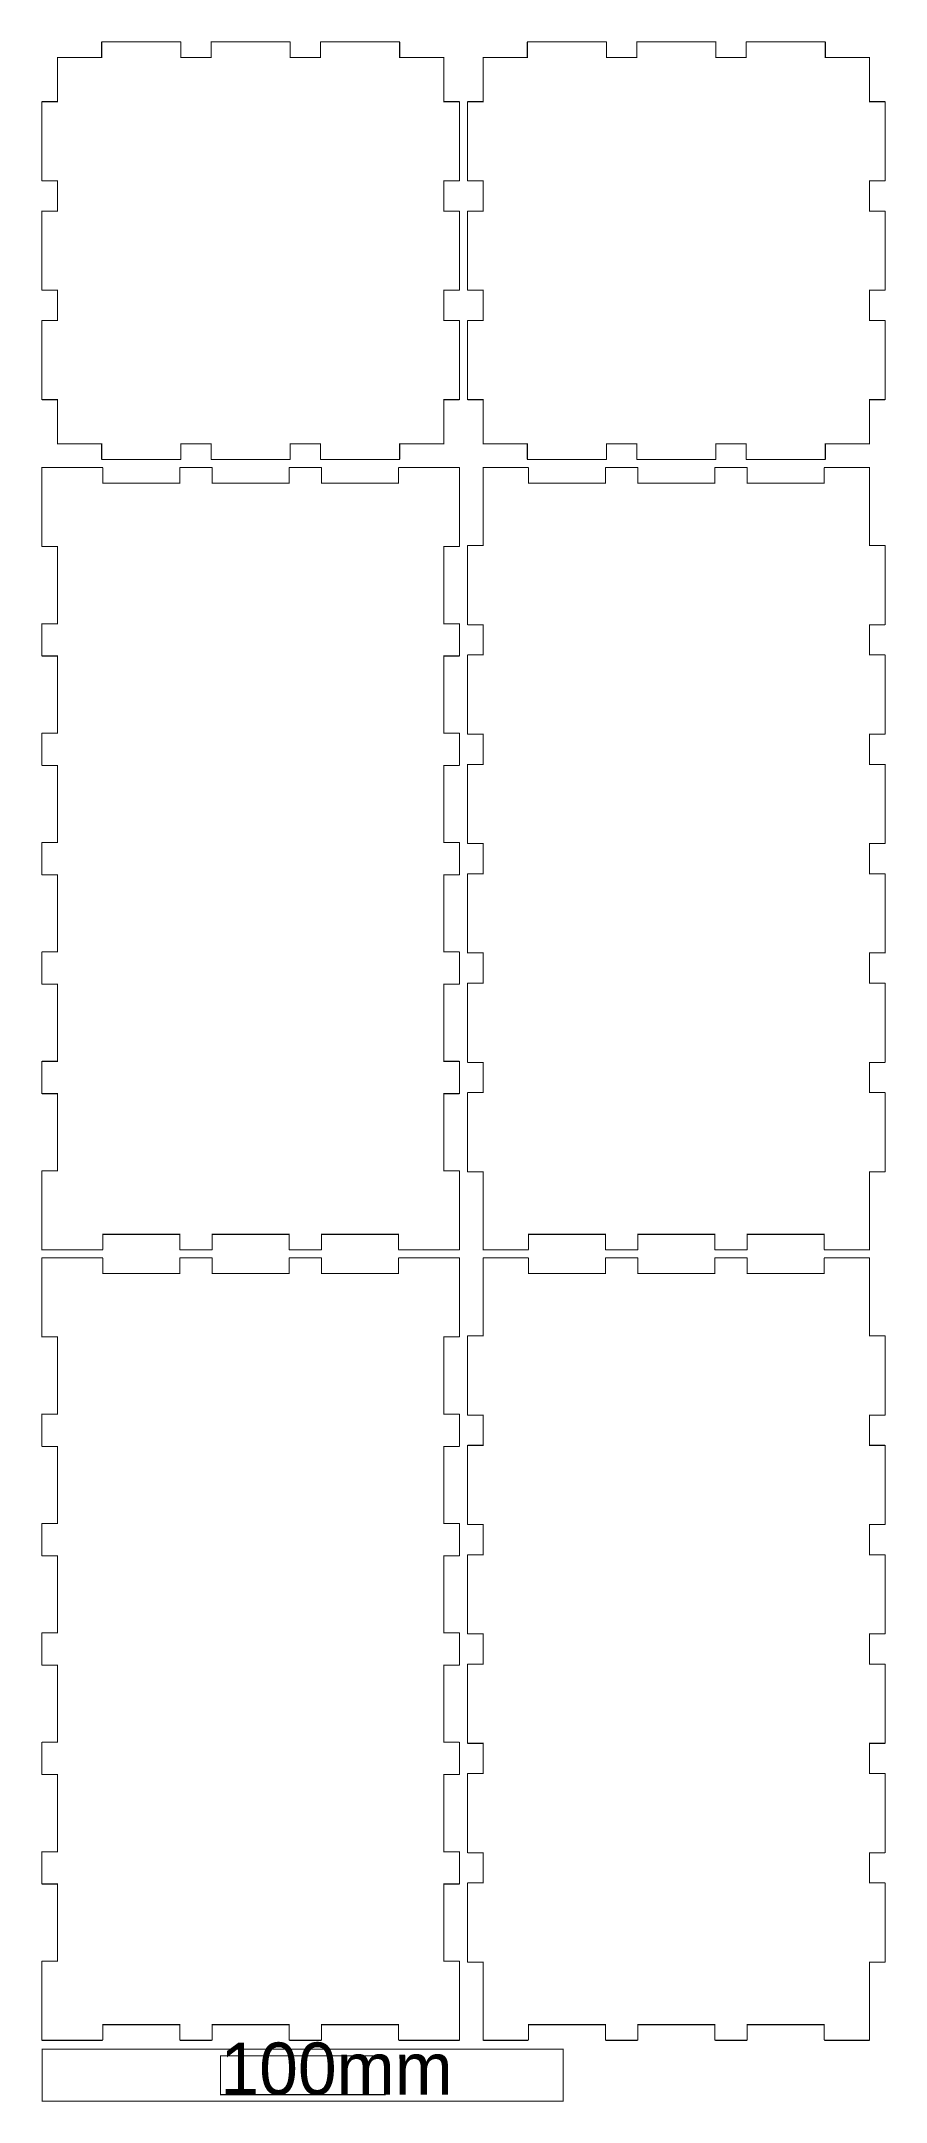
# Model space of a CAD drawing. Extents: x 1 to 163, y 1 to 396.
import ezdxf

# ---------------------------------------------------------------- set-up
doc = ezdxf.new("R2010")
doc.units = 0
doc.layers.get('0').update_dxf_attribs({"linetype": 'CONTINUOUS'})

msp = doc.modelspace()

# ---------------------------------------------------------------- linework, layer by layer
at = {"color": 0, "const_width": 0.2}
for points in [[(27.3499, 396.342), (12.35, 396.342), (12.3321, 396.342), (12.2783, 396.314), (12.2494, 396.258), (12.2494, 396.24)], [(12.2494, 396.24), (12.2494, 393.241), (12.2494, 393.259), (12.2783, 393.312), (12.3321, 393.34), (12.35, 393.34)], [(27.4505, 393.241), (27.4505, 396.24), (27.4505, 396.258), (27.4202, 396.314), (27.3665, 396.342), (27.3499, 396.342)], [(48.35, 396.342), (33.3499, 396.342), (33.332, 396.342), (33.2782, 396.314), (33.2493, 396.258), (33.2493, 396.24)], [(33.2493, 396.24), (33.2493, 393.241), (33.2493, 393.259), (33.2782, 393.312), (33.332, 393.34), (33.3499, 393.34)], [(48.4505, 393.241), (48.4505, 396.24), (48.4505, 396.258), (48.4202, 396.314), (48.3665, 396.342), (48.35, 396.342)], [(69.3498, 396.342), (54.35, 396.342), (54.332, 396.342), (54.278, 396.314), (54.2491, 396.258), (54.2491, 396.24)], [(54.2491, 396.24), (54.2491, 393.241), (54.2491, 393.259), (54.278, 393.312), (54.332, 393.34), (54.35, 393.34)], [(69.4503, 393.241), (69.4503, 396.24), (69.4503, 396.258), (69.42, 396.314), (69.3663, 396.342), (69.3498, 396.342)], [(109.05, 396.342), (94.0498, 396.342), (94.0319, 396.342), (93.9782, 396.314), (93.9493, 396.258), (93.9493, 396.24)], [(93.9493, 396.24), (93.9493, 393.241), (93.9493, 393.259), (93.9782, 393.312), (94.0319, 393.34), (94.0498, 393.34)], [(109.15, 393.241), (109.15, 396.24), (109.15, 396.258), (109.12, 396.314), (109.066, 396.342), (109.05, 396.342)], [(130.05, 396.342), (115.05, 396.342), (115.032, 396.342), (114.978, 396.314), (114.949, 396.258), (114.949, 396.24)], [(114.949, 396.24), (114.949, 393.241), (114.949, 393.259), (114.978, 393.312), (115.032, 393.34), (115.05, 393.34)], [(130.15, 393.241), (130.15, 396.24), (130.15, 396.258), (130.12, 396.314), (130.066, 396.342), (130.05, 396.342)], [(151.05, 396.342), (136.049, 396.342), (136.032, 396.342), (135.978, 396.314), (135.949, 396.258), (135.949, 396.24)], [(135.949, 396.24), (135.949, 393.241), (135.949, 393.259), (135.978, 393.312), (136.032, 393.34), (136.049, 393.34)], [(151.15, 393.241), (151.15, 396.24), (151.15, 396.258), (151.12, 396.314), (151.066, 396.342), (151.05, 396.342)], [(3.85025, 393.34), (3.83233, 393.34), (3.77857, 393.312), (3.74964, 393.259), (3.74964, 393.241)], [(3.74964, 393.241), (3.74964, 384.743)], [(12.35, 393.34), (3.85025, 393.34)], [(33.3499, 393.34), (27.3499, 393.34)], [(27.3499, 393.34), (27.3665, 393.34), (27.4202, 393.312), (27.4505, 393.259), (27.4505, 393.241)], [(54.35, 393.34), (48.35, 393.34)], [(48.35, 393.34), (48.3665, 393.34), (48.4202, 393.312), (48.4505, 393.259), (48.4505, 393.241)], [(77.8496, 393.34), (69.3498, 393.34)], [(69.3498, 393.34), (69.3663, 393.34), (69.42, 393.312), (69.4503, 393.259), (69.4503, 393.241)], [(77.9501, 393.241), (77.9501, 393.259), (77.9198, 393.312), (77.8662, 393.34), (77.8496, 393.34)], [(77.9501, 384.743), (77.9501, 393.241)], [(85.55, 393.34), (85.532, 393.34), (85.4784, 393.312), (85.4495, 393.259), (85.4495, 393.241)], [(85.4495, 393.241), (85.4495, 384.743)], [(94.0498, 393.34), (85.55, 393.34)], [(115.05, 393.34), (109.05, 393.34)], [(109.05, 393.34), (109.066, 393.34), (109.12, 393.312), (109.15, 393.259), (109.15, 393.241)], [(136.049, 393.34), (130.05, 393.34)], [(130.05, 393.34), (130.066, 393.34), (130.12, 393.312), (130.15, 393.259), (130.15, 393.241)], [(159.549, 393.34), (151.05, 393.34)], [(151.05, 393.34), (151.066, 393.34), (151.12, 393.312), (151.15, 393.259), (151.15, 393.241)], [(159.65, 393.241), (159.65, 393.259), (159.62, 393.312), (159.566, 393.34), (159.549, 393.34)], [(159.65, 384.743), (159.65, 393.241)], [(3.85025, 384.842), (0.850251, 384.842), (0.832337, 384.842), (0.778591, 384.814), (0.749653, 384.761), (0.749653, 384.743)], [(0.749653, 384.743), (0.749653, 369.743), (0.749653, 369.725), (0.778591, 369.672), (0.832337, 369.641), (0.850251, 369.641)], [(3.74964, 384.743), (3.74964, 384.761), (3.77857, 384.814), (3.83233, 384.842), (3.85025, 384.842)], [(80.8496, 384.842), (77.8496, 384.842), (77.8662, 384.842), (77.9198, 384.814), (77.9501, 384.761), (77.9501, 384.743)], [(80.9502, 369.743), (80.9502, 384.743), (80.9502, 384.761), (80.9198, 384.814), (80.8662, 384.842), (80.8496, 384.842)], [(85.55, 384.842), (82.55, 384.842), (82.532, 384.842), (82.4784, 384.814), (82.4495, 384.761), (82.4495, 384.743)], [(82.4495, 384.743), (82.4495, 369.743), (82.4495, 369.725), (82.4784, 369.672), (82.532, 369.641), (82.55, 369.641)], [(85.4495, 384.743), (85.4495, 384.761), (85.4784, 384.814), (85.532, 384.842), (85.55, 384.842)], [(162.549, 384.842), (159.549, 384.842), (159.566, 384.842), (159.62, 384.814), (159.65, 384.761), (159.65, 384.743)], [(162.65, 369.743), (162.65, 384.743), (162.65, 384.761), (162.62, 384.814), (162.566, 384.842), (162.549, 384.842)], [(0.850251, 369.641), (3.85025, 369.641), (3.83233, 369.641), (3.77857, 369.672), (3.74964, 369.725), (3.74964, 369.743)], [(3.74964, 369.743), (3.74964, 363.742)], [(77.9501, 369.743), (77.9501, 369.725), (77.9198, 369.672), (77.8662, 369.641), (77.8496, 369.641)], [(77.8496, 369.641), (80.8496, 369.641), (80.8662, 369.641), (80.9198, 369.672), (80.9502, 369.725), (80.9502, 369.743)], [(77.9501, 363.742), (77.9501, 369.743)], [(82.55, 369.641), (85.55, 369.641), (85.532, 369.641), (85.4784, 369.672), (85.4495, 369.725), (85.4495, 369.743)], [(85.4495, 369.743), (85.4495, 363.742)], [(159.65, 369.743), (159.65, 369.725), (159.62, 369.672), (159.566, 369.641), (159.549, 369.641)], [(159.549, 369.641), (162.549, 369.641), (162.566, 369.641), (162.62, 369.672), (162.65, 369.725), (162.65, 369.743)], [(159.65, 363.742), (159.65, 369.743)], [(3.85025, 363.841), (0.850251, 363.841), (0.832337, 363.841), (0.778591, 363.813), (0.749653, 363.76), (0.749653, 363.742)], [(3.74964, 363.742), (3.74964, 363.76), (3.77857, 363.813), (3.83233, 363.841), (3.85025, 363.841)], [(80.8496, 363.841), (77.8496, 363.841), (77.8662, 363.841), (77.9198, 363.813), (77.9501, 363.76), (77.9501, 363.742)], [(80.9502, 348.742), (80.9502, 363.742), (80.9502, 363.76), (80.9198, 363.813), (80.8662, 363.841), (80.8496, 363.841)], [(85.55, 363.841), (82.55, 363.841), (82.532, 363.841), (82.4784, 363.813), (82.4495, 363.76), (82.4495, 363.742)], [(85.4495, 363.742), (85.4495, 363.76), (85.4784, 363.813), (85.532, 363.841), (85.55, 363.841)], [(162.549, 363.841), (159.549, 363.841), (159.566, 363.841), (159.62, 363.813), (159.65, 363.76), (159.65, 363.742)], [(162.65, 348.742), (162.65, 363.742), (162.65, 363.76), (162.62, 363.813), (162.566, 363.841), (162.549, 363.841)], [(0.749653, 363.742), (0.749653, 348.742), (0.749653, 348.725), (0.778591, 348.671), (0.832337, 348.641), (0.850251, 348.641)], [(82.4495, 363.742), (82.4495, 348.742), (82.4495, 348.725), (82.4784, 348.671), (82.532, 348.641), (82.55, 348.641)], [(0.850251, 348.641), (3.85025, 348.641), (3.83233, 348.641), (3.77857, 348.671), (3.74964, 348.725), (3.74964, 348.742)], [(3.74964, 348.742), (3.74964, 342.742)], [(77.9501, 348.742), (77.9501, 348.725), (77.9198, 348.671), (77.8662, 348.641), (77.8496, 348.641)], [(77.8496, 348.641), (80.8496, 348.641), (80.8662, 348.641), (80.9198, 348.671), (80.9502, 348.725), (80.9502, 348.742)], [(77.9501, 342.742), (77.9501, 348.742)], [(82.55, 348.641), (85.55, 348.641), (85.532, 348.641), (85.4784, 348.671), (85.4495, 348.725), (85.4495, 348.742)], [(85.4495, 348.742), (85.4495, 342.742)], [(159.65, 348.742), (159.65, 348.725), (159.62, 348.671), (159.566, 348.641), (159.549, 348.641)], [(159.549, 348.641), (162.549, 348.641), (162.566, 348.641), (162.62, 348.671), (162.65, 348.725), (162.65, 348.742)], [(159.65, 342.742), (159.65, 348.742)], [(3.85025, 342.842), (0.850251, 342.842), (0.832337, 342.842), (0.778591, 342.813), (0.749653, 342.76), (0.749653, 342.742)], [(0.749653, 342.742), (0.749653, 327.741), (0.749653, 327.725), (0.778591, 327.671), (0.832337, 327.641), (0.850251, 327.641)], [(3.74964, 342.742), (3.74964, 342.76), (3.77857, 342.813), (3.83233, 342.842), (3.85025, 342.842)], [(80.8496, 342.842), (77.8496, 342.842), (77.8662, 342.842), (77.9198, 342.813), (77.9501, 342.76), (77.9501, 342.742)], [(80.9502, 327.741), (80.9502, 342.742), (80.9502, 342.76), (80.9198, 342.813), (80.8662, 342.842), (80.8496, 342.842)], [(85.55, 342.842), (82.55, 342.842), (82.532, 342.842), (82.4784, 342.813), (82.4495, 342.76), (82.4495, 342.742)], [(82.4495, 342.742), (82.4495, 327.741), (82.4495, 327.725), (82.4784, 327.671), (82.532, 327.641), (82.55, 327.641)], [(85.4495, 342.742), (85.4495, 342.76), (85.4784, 342.813), (85.532, 342.842), (85.55, 342.842)], [(162.549, 342.842), (159.549, 342.842), (159.566, 342.842), (159.62, 342.813), (159.65, 342.76), (159.65, 342.742)], [(162.65, 327.741), (162.65, 342.742), (162.65, 342.76), (162.62, 342.813), (162.566, 342.842), (162.549, 342.842)], [(0.850251, 327.641), (3.85025, 327.641), (3.83233, 327.641), (3.77857, 327.671), (3.74964, 327.725), (3.74964, 327.741)], [(3.74964, 327.741), (3.74964, 319.242)], [(77.9501, 327.741), (77.9501, 327.725), (77.9198, 327.671), (77.8662, 327.641), (77.8496, 327.641)], [(77.8496, 327.641), (80.8496, 327.641), (80.8662, 327.641), (80.9198, 327.671), (80.9502, 327.725), (80.9502, 327.741)], [(77.9501, 319.242), (77.9501, 327.741)], [(82.55, 327.641), (85.55, 327.641), (85.532, 327.641), (85.4784, 327.671), (85.4495, 327.725), (85.4495, 327.741)], [(85.4495, 327.741), (85.4495, 319.242)], [(159.65, 327.741), (159.65, 327.725), (159.62, 327.671), (159.566, 327.641), (159.549, 327.641)], [(159.549, 327.641), (162.549, 327.641), (162.566, 327.641), (162.62, 327.671), (162.65, 327.725), (162.65, 327.741)], [(159.65, 319.242), (159.65, 327.741)], [(3.74964, 319.242), (3.74964, 319.225), (3.77857, 319.171), (3.83233, 319.141), (3.85025, 319.141)], [(3.85025, 319.141), (12.35, 319.141)], [(12.35, 319.141), (12.3321, 319.141), (12.2783, 319.171), (12.2494, 319.225), (12.2494, 319.242)], [(12.2494, 319.242), (12.2494, 316.242), (12.2494, 316.225), (12.2783, 316.171), (12.3321, 316.141), (12.35, 316.141)], [(27.4505, 316.242), (27.4505, 319.242), (27.4505, 319.225), (27.4202, 319.171), (27.3665, 319.141), (27.3499, 319.141)], [(27.3499, 319.141), (33.3499, 319.141)], [(33.3499, 319.141), (33.332, 319.141), (33.2782, 319.171), (33.2493, 319.225), (33.2493, 319.242)], [(33.2493, 319.242), (33.2493, 316.242), (33.2493, 316.225), (33.2782, 316.171), (33.332, 316.141), (33.3499, 316.141)], [(48.4505, 316.242), (48.4505, 319.242), (48.4505, 319.225), (48.4202, 319.171), (48.3665, 319.141), (48.35, 319.141)], [(48.35, 319.141), (54.35, 319.141)], [(54.35, 319.141), (54.332, 319.141), (54.278, 319.171), (54.2491, 319.225), (54.2491, 319.242)], [(54.2491, 319.242), (54.2491, 316.242), (54.2491, 316.225), (54.278, 316.171), (54.332, 316.141), (54.35, 316.141)], [(69.4503, 316.242), (69.4503, 319.242), (69.4503, 319.225), (69.42, 319.171), (69.3663, 319.141), (69.3498, 319.141)], [(69.3498, 319.141), (77.8496, 319.141)], [(77.8496, 319.141), (77.8662, 319.141), (77.9198, 319.171), (77.9501, 319.225), (77.9501, 319.242)], [(85.4495, 319.242), (85.4495, 319.225), (85.4784, 319.171), (85.532, 319.141), (85.55, 319.141)], [(85.55, 319.141), (94.0498, 319.141)], [(94.0498, 319.141), (94.0319, 319.141), (93.9782, 319.171), (93.9493, 319.225), (93.9493, 319.242)], [(93.9493, 319.242), (93.9493, 316.242), (93.9493, 316.225), (93.9782, 316.171), (94.0319, 316.141), (94.0498, 316.141)], [(109.15, 316.242), (109.15, 319.242), (109.15, 319.225), (109.12, 319.171), (109.066, 319.141), (109.05, 319.141)], [(109.05, 319.141), (115.05, 319.141)], [(115.05, 319.141), (115.032, 319.141), (114.978, 319.171), (114.949, 319.225), (114.949, 319.242)], [(114.949, 319.242), (114.949, 316.242), (114.949, 316.225), (114.978, 316.171), (115.032, 316.141), (115.05, 316.141)], [(130.15, 316.242), (130.15, 319.242), (130.15, 319.225), (130.12, 319.171), (130.066, 319.141), (130.05, 319.141)], [(130.05, 319.141), (136.049, 319.141)], [(136.049, 319.141), (136.032, 319.141), (135.978, 319.171), (135.949, 319.225), (135.949, 319.242)], [(135.949, 319.242), (135.949, 316.242), (135.949, 316.225), (135.978, 316.171), (136.032, 316.141), (136.049, 316.141)], [(151.15, 316.242), (151.15, 319.242), (151.15, 319.225), (151.12, 319.171), (151.066, 319.141), (151.05, 319.141)], [(151.05, 319.141), (159.549, 319.141)], [(159.549, 319.141), (159.566, 319.141), (159.62, 319.171), (159.65, 319.225), (159.65, 319.242)], [(3.85025, 314.642), (0.850251, 314.642), (0.832337, 314.642), (0.778591, 314.613), (0.749653, 314.559), (0.749653, 314.541)], [(0.749653, 314.541), (0.749653, 311.541)], [(12.35, 314.642), (3.85025, 314.642)], [(12.35, 316.141), (27.3499, 316.141), (27.3665, 316.141), (27.4202, 316.171), (27.4505, 316.225), (27.4505, 316.242)], [(12.4506, 311.541), (12.4506, 314.541), (12.4506, 314.559), (12.4202, 314.613), (12.3665, 314.642), (12.35, 314.642)], [(27.3499, 314.642), (27.332, 314.642), (27.2783, 314.613), (27.2493, 314.559), (27.2493, 314.541)], [(27.2493, 314.541), (27.2493, 311.541), (27.2493, 311.559), (27.2783, 311.613), (27.332, 311.642), (27.3499, 311.642)], [(33.3499, 314.642), (27.3499, 314.642)], [(33.3499, 316.141), (48.35, 316.141), (48.3665, 316.141), (48.4202, 316.171), (48.4505, 316.225), (48.4505, 316.242)], [(33.4505, 311.541), (33.4505, 314.541), (33.4505, 314.559), (33.4202, 314.613), (33.3664, 314.642), (33.3499, 314.642)], [(48.35, 314.642), (48.332, 314.642), (48.2783, 314.613), (48.2494, 314.559), (48.2494, 314.541)], [(48.2494, 314.541), (48.2494, 311.541), (48.2494, 311.559), (48.2783, 311.613), (48.332, 311.642), (48.35, 311.642)], [(54.35, 314.642), (48.35, 314.642)], [(54.35, 316.141), (69.3498, 316.141), (69.3663, 316.141), (69.42, 316.171), (69.4503, 316.225), (69.4503, 316.242)], [(54.4505, 311.541), (54.4505, 314.541), (54.4505, 314.559), (54.4202, 314.613), (54.3662, 314.642), (54.35, 314.642)], [(69.3498, 314.642), (69.3318, 314.642), (69.2781, 314.613), (69.2492, 314.559), (69.2492, 314.541)], [(69.2492, 314.541), (69.2492, 311.541), (69.2492, 311.559), (69.2781, 311.613), (69.3318, 311.642), (69.3498, 311.642)], [(77.8496, 314.642), (69.3498, 314.642)], [(80.8496, 314.642), (77.8496, 314.642)], [(80.9502, 311.541), (80.9502, 314.541), (80.9502, 314.559), (80.9198, 314.613), (80.8662, 314.642), (80.8496, 314.642)], [(85.55, 314.642), (85.532, 314.642), (85.4784, 314.613), (85.4495, 314.559), (85.4495, 314.541)], [(85.4495, 314.541), (85.4495, 311.541)], [(94.0498, 314.642), (85.55, 314.642)], [(94.0498, 316.141), (109.05, 316.141), (109.066, 316.141), (109.12, 316.171), (109.15, 316.225), (109.15, 316.242)], [(94.1504, 311.541), (94.1504, 314.541), (94.1504, 314.559), (94.1201, 314.613), (94.0664, 314.642), (94.0498, 314.642)], [(109.05, 314.642), (109.032, 314.642), (108.978, 314.613), (108.949, 314.559), (108.949, 314.541)], [(108.949, 314.541), (108.949, 311.541), (108.949, 311.559), (108.978, 311.613), (109.032, 311.642), (109.05, 311.642)], [(115.05, 314.642), (109.05, 314.642)], [(115.05, 316.141), (130.05, 316.141), (130.066, 316.141), (130.12, 316.171), (130.15, 316.225), (130.15, 316.242)], [(115.15, 311.541), (115.15, 314.541), (115.15, 314.559), (115.12, 314.613), (115.066, 314.642), (115.05, 314.642)], [(130.05, 314.642), (130.032, 314.642), (129.978, 314.613), (129.949, 314.559), (129.949, 314.541)], [(129.949, 314.541), (129.949, 311.541), (129.949, 311.559), (129.978, 311.613), (130.032, 311.642), (130.05, 311.642)], [(136.049, 314.642), (130.05, 314.642)], [(136.049, 316.141), (151.05, 316.141), (151.066, 316.141), (151.12, 316.171), (151.15, 316.225), (151.15, 316.242)], [(136.15, 311.541), (136.15, 314.541), (136.15, 314.559), (136.12, 314.613), (136.066, 314.642), (136.049, 314.642)], [(151.05, 314.642), (151.032, 314.642), (150.978, 314.613), (150.949, 314.559), (150.949, 314.541)], [(150.949, 314.541), (150.949, 311.541), (150.949, 311.559), (150.978, 311.613), (151.032, 311.642), (151.05, 311.642)], [(159.549, 314.642), (151.05, 314.642)], [(159.65, 311.541), (159.65, 314.541), (159.65, 314.559), (159.62, 314.613), (159.566, 314.642), (159.549, 314.642)], [(0.749653, 311.541), (0.749653, 299.541)], [(27.3499, 311.642), (12.35, 311.642), (12.3665, 311.642), (12.4202, 311.613), (12.4506, 311.559), (12.4506, 311.541)], [(48.35, 311.642), (33.3499, 311.642), (33.3664, 311.642), (33.4202, 311.613), (33.4505, 311.559), (33.4505, 311.541)], [(69.3498, 311.642), (54.35, 311.642), (54.3662, 311.642), (54.4202, 311.613), (54.4505, 311.559), (54.4505, 311.541)], [(80.9502, 299.541), (80.9502, 311.541)], [(85.4495, 311.541), (85.4495, 299.541)], [(109.05, 311.642), (94.0498, 311.642), (94.0664, 311.642), (94.1201, 311.613), (94.1504, 311.559), (94.1504, 311.541)], [(130.05, 311.642), (115.05, 311.642), (115.066, 311.642), (115.12, 311.613), (115.15, 311.559), (115.15, 311.541)], [(151.05, 311.642), (136.049, 311.642), (136.066, 311.642), (136.12, 311.613), (136.15, 311.559), (136.15, 311.541)], [(159.65, 299.541), (159.65, 311.541)], [(0.749653, 299.541), (0.749653, 299.525), (0.778591, 299.471), (0.832337, 299.441), (0.850251, 299.441)], [(0.850251, 299.441), (3.85025, 299.441), (3.83233, 299.441), (3.77857, 299.471), (3.74964, 299.525), (3.74964, 299.541)], [(3.74964, 299.541), (3.74964, 284.541), (3.74964, 284.559), (3.77857, 284.613), (3.83233, 284.642), (3.85025, 284.642)], [(77.9501, 284.541), (77.9501, 299.541), (77.9501, 299.525), (77.9198, 299.471), (77.8662, 299.441), (77.8496, 299.441)], [(77.8496, 299.441), (80.8496, 299.441), (80.8662, 299.441), (80.9198, 299.471), (80.9502, 299.525), (80.9502, 299.541)], [(85.55, 299.642), (82.55, 299.642), (82.532, 299.642), (82.4784, 299.613), (82.4495, 299.559), (82.4495, 299.541)], [(82.4495, 299.541), (82.4495, 284.541), (82.4495, 284.525), (82.4784, 284.471), (82.532, 284.441), (82.55, 284.441)], [(85.4495, 299.541), (85.4495, 299.559), (85.4784, 299.613), (85.532, 299.642), (85.55, 299.642)], [(162.549, 299.642), (159.549, 299.642), (159.566, 299.642), (159.62, 299.613), (159.65, 299.559), (159.65, 299.541)], [(162.65, 284.541), (162.65, 299.541), (162.65, 299.559), (162.62, 299.613), (162.566, 299.642), (162.549, 299.642)], [(3.85025, 284.642), (0.850251, 284.642), (0.832337, 284.642), (0.778591, 284.613), (0.749653, 284.559), (0.749653, 284.541)], [(0.749653, 284.541), (0.749653, 278.541)], [(80.8496, 284.642), (77.8496, 284.642), (77.8662, 284.642), (77.9198, 284.613), (77.9501, 284.559), (77.9501, 284.541)], [(80.9502, 284.541), (80.9502, 284.559), (80.9198, 284.613), (80.8662, 284.642), (80.8496, 284.642)], [(80.9502, 278.541), (80.9502, 284.541)], [(82.55, 284.441), (85.55, 284.441), (85.532, 284.441), (85.4784, 284.471), (85.4495, 284.525), (85.4495, 284.541)], [(85.4495, 284.541), (85.4495, 278.541)], [(159.65, 284.541), (159.65, 284.525), (159.62, 284.471), (159.566, 284.441), (159.549, 284.441)], [(159.549, 284.441), (162.549, 284.441), (162.566, 284.441), (162.62, 284.471), (162.65, 284.525), (162.65, 284.541)], [(159.65, 278.541), (159.65, 284.541)], [(0.749653, 278.541), (0.749653, 278.525), (0.778591, 278.471), (0.832337, 278.441), (0.850251, 278.441)], [(0.850251, 278.441), (3.85025, 278.441), (3.83233, 278.441), (3.77857, 278.471), (3.74964, 278.525), (3.74964, 278.541)], [(3.74964, 278.541), (3.74964, 263.542), (3.74964, 263.56), (3.77857, 263.613), (3.83233, 263.642), (3.85025, 263.642)], [(77.9501, 263.542), (77.9501, 278.541), (77.9501, 278.525), (77.9198, 278.471), (77.8662, 278.441), (77.8496, 278.441)], [(77.8496, 278.441), (80.8496, 278.441), (80.8662, 278.441), (80.9198, 278.471), (80.9502, 278.525), (80.9502, 278.541)], [(85.55, 278.642), (82.55, 278.642), (82.532, 278.642), (82.4784, 278.613), (82.4495, 278.559), (82.4495, 278.541)], [(82.4495, 278.541), (82.4495, 263.542), (82.4495, 263.525), (82.4784, 263.471), (82.532, 263.441), (82.55, 263.441)], [(85.4495, 278.541), (85.4495, 278.559), (85.4784, 278.613), (85.532, 278.642), (85.55, 278.642)], [(162.549, 278.642), (159.549, 278.642), (159.566, 278.642), (159.62, 278.613), (159.65, 278.559), (159.65, 278.541)], [(162.65, 263.542), (162.65, 278.541), (162.65, 278.559), (162.62, 278.613), (162.566, 278.642), (162.549, 278.642)], [(3.85025, 263.642), (0.850251, 263.642), (0.832337, 263.642), (0.778591, 263.613), (0.749653, 263.56), (0.749653, 263.542)], [(0.749653, 263.542), (0.749653, 257.542)], [(80.8496, 263.642), (77.8496, 263.642), (77.8662, 263.642), (77.9198, 263.613), (77.9501, 263.56), (77.9501, 263.542)], [(80.9502, 263.542), (80.9502, 263.56), (80.9198, 263.613), (80.8662, 263.642), (80.8496, 263.642)], [(80.9502, 257.542), (80.9502, 263.542)], [(82.55, 263.441), (85.55, 263.441), (85.532, 263.441), (85.4784, 263.471), (85.4495, 263.525), (85.4495, 263.542)], [(85.4495, 263.542), (85.4495, 257.542)], [(159.65, 263.542), (159.65, 263.525), (159.62, 263.471), (159.566, 263.441), (159.549, 263.441)], [(159.549, 263.441), (162.549, 263.441), (162.566, 263.441), (162.62, 263.471), (162.65, 263.525), (162.65, 263.542)], [(159.65, 257.542), (159.65, 263.542)], [(0.749653, 257.542), (0.749653, 257.525), (0.778591, 257.471), (0.832337, 257.441), (0.850251, 257.441)], [(0.850251, 257.441), (3.85025, 257.441), (3.83233, 257.441), (3.77857, 257.471), (3.74964, 257.525), (3.74964, 257.542)], [(3.74964, 257.542), (3.74964, 242.542), (3.74964, 242.559), (3.77857, 242.613), (3.83233, 242.642), (3.85025, 242.642)], [(77.9501, 242.542), (77.9501, 257.542), (77.9501, 257.525), (77.9198, 257.471), (77.8662, 257.441), (77.8496, 257.441)], [(77.8496, 257.441), (80.8496, 257.441), (80.8662, 257.441), (80.9198, 257.471), (80.9502, 257.525), (80.9502, 257.542)], [(85.55, 257.642), (82.55, 257.642), (82.532, 257.642), (82.4784, 257.613), (82.4495, 257.56), (82.4495, 257.542)], [(82.4495, 257.542), (82.4495, 242.542), (82.4495, 242.525), (82.4784, 242.471), (82.532, 242.441), (82.55, 242.441)], [(85.4495, 257.542), (85.4495, 257.56), (85.4784, 257.613), (85.532, 257.642), (85.55, 257.642)], [(162.549, 257.642), (159.549, 257.642), (159.566, 257.642), (159.62, 257.613), (159.65, 257.56), (159.65, 257.542)], [(162.65, 242.542), (162.65, 257.542), (162.65, 257.56), (162.62, 257.613), (162.566, 257.642), (162.549, 257.642)], [(3.85025, 242.642), (0.850251, 242.642), (0.832337, 242.642), (0.778591, 242.613), (0.749653, 242.559), (0.749653, 242.542)], [(0.749653, 242.542), (0.749653, 236.542)], [(80.8496, 242.642), (77.8496, 242.642), (77.8662, 242.642), (77.9198, 242.613), (77.9501, 242.559), (77.9501, 242.542)], [(80.9502, 242.542), (80.9502, 242.559), (80.9198, 242.613), (80.8662, 242.642), (80.8496, 242.642)], [(80.9502, 236.542), (80.9502, 242.542)], [(82.55, 242.441), (85.55, 242.441), (85.532, 242.441), (85.4784, 242.471), (85.4495, 242.525), (85.4495, 242.542)], [(85.4495, 242.542), (85.4495, 236.542)], [(159.65, 242.542), (159.65, 242.525), (159.62, 242.471), (159.566, 242.441), (159.549, 242.441)], [(159.549, 242.441), (162.549, 242.441), (162.566, 242.441), (162.62, 242.471), (162.65, 242.525), (162.65, 242.542)], [(159.65, 236.542), (159.65, 242.542)], [(0.749653, 236.542), (0.749653, 236.525), (0.778591, 236.472), (0.832337, 236.441), (0.850251, 236.441)], [(0.850251, 236.441), (3.85025, 236.441), (3.83233, 236.441), (3.77857, 236.472), (3.74964, 236.525), (3.74964, 236.542)], [(3.74964, 236.542), (3.74964, 221.542), (3.74964, 221.56), (3.77857, 221.613), (3.83233, 221.642), (3.85025, 221.642)], [(77.9501, 221.542), (77.9501, 236.542), (77.9501, 236.525), (77.9198, 236.472), (77.8662, 236.441), (77.8496, 236.441)], [(77.8496, 236.441), (80.8496, 236.441), (80.8662, 236.441), (80.9198, 236.472), (80.9502, 236.525), (80.9502, 236.542)], [(85.55, 236.642), (82.55, 236.642), (82.532, 236.642), (82.4784, 236.613), (82.4495, 236.56), (82.4495, 236.542)], [(82.4495, 236.542), (82.4495, 221.542), (82.4495, 221.525), (82.4784, 221.471), (82.532, 221.441), (82.55, 221.441)], [(85.4495, 236.542), (85.4495, 236.56), (85.4784, 236.613), (85.532, 236.642), (85.55, 236.642)], [(162.549, 236.642), (159.549, 236.642), (159.566, 236.642), (159.62, 236.613), (159.65, 236.56), (159.65, 236.542)], [(162.65, 221.542), (162.65, 236.542), (162.65, 236.56), (162.62, 236.613), (162.566, 236.642), (162.549, 236.642)], [(3.85025, 221.642), (0.850251, 221.642), (0.832337, 221.642), (0.778591, 221.613), (0.749653, 221.56), (0.749653, 221.542)], [(0.749653, 221.542), (0.749653, 215.542)], [(80.8496, 221.642), (77.8496, 221.642), (77.8662, 221.642), (77.9198, 221.613), (77.9501, 221.56), (77.9501, 221.542)], [(80.9502, 221.542), (80.9502, 221.56), (80.9198, 221.613), (80.8662, 221.642), (80.8496, 221.642)], [(80.9502, 215.542), (80.9502, 221.542)], [(82.55, 221.441), (85.55, 221.441), (85.532, 221.441), (85.4784, 221.471), (85.4495, 221.525), (85.4495, 221.542)], [(85.4495, 221.542), (85.4495, 215.542)], [(159.65, 221.542), (159.65, 221.525), (159.62, 221.471), (159.566, 221.441), (159.549, 221.441)], [(159.549, 221.441), (162.549, 221.441), (162.566, 221.441), (162.62, 221.471), (162.65, 221.525), (162.65, 221.542)], [(159.65, 215.542), (159.65, 221.542)], [(0.749653, 215.542), (0.749653, 215.525), (0.778591, 215.471), (0.832337, 215.441), (0.850251, 215.441)], [(0.850251, 215.441), (3.85025, 215.441), (3.83233, 215.441), (3.77857, 215.471), (3.74964, 215.525), (3.74964, 215.542)], [(3.74964, 215.542), (3.74964, 200.542), (3.74964, 200.56), (3.77857, 200.613), (3.83233, 200.642), (3.85025, 200.642)], [(77.9501, 200.542), (77.9501, 215.542), (77.9501, 215.525), (77.9198, 215.471), (77.8662, 215.441), (77.8496, 215.441)], [(77.8496, 215.441), (80.8496, 215.441), (80.8662, 215.441), (80.9198, 215.471), (80.9502, 215.525), (80.9502, 215.542)], [(85.55, 215.642), (82.55, 215.642), (82.532, 215.642), (82.4784, 215.614), (82.4495, 215.56), (82.4495, 215.542)], [(82.4495, 215.542), (82.4495, 200.542), (82.4495, 200.525), (82.4784, 200.472), (82.532, 200.441), (82.55, 200.441)], [(85.4495, 215.542), (85.4495, 215.56), (85.4784, 215.614), (85.532, 215.642), (85.55, 215.642)], [(162.549, 215.642), (159.549, 215.642), (159.566, 215.642), (159.62, 215.614), (159.65, 215.56), (159.65, 215.542)], [(162.65, 200.542), (162.65, 215.542), (162.65, 215.56), (162.62, 215.614), (162.566, 215.642), (162.549, 215.642)], [(3.85025, 200.642), (0.850251, 200.642), (0.832337, 200.642), (0.778591, 200.613), (0.749653, 200.56), (0.749653, 200.542)], [(0.749653, 200.542), (0.749653, 194.542)], [(80.8496, 200.642), (77.8496, 200.642), (77.8662, 200.642), (77.9198, 200.613), (77.9501, 200.56), (77.9501, 200.542)], [(80.9502, 200.542), (80.9502, 200.56), (80.9198, 200.613), (80.8662, 200.642), (80.8496, 200.642)], [(80.9502, 194.542), (80.9502, 200.542)], [(82.55, 200.441), (85.55, 200.441), (85.532, 200.441), (85.4784, 200.472), (85.4495, 200.525), (85.4495, 200.542)], [(85.4495, 200.542), (85.4495, 194.542)], [(159.65, 200.542), (159.65, 200.525), (159.62, 200.472), (159.566, 200.441), (159.549, 200.441)], [(159.549, 200.441), (162.549, 200.441), (162.566, 200.441), (162.62, 200.472), (162.65, 200.525), (162.65, 200.542)], [(159.65, 194.542), (159.65, 200.542)], [(0.749653, 194.542), (0.749653, 194.525), (0.778591, 194.472), (0.832337, 194.441), (0.850251, 194.441)], [(0.850251, 194.441), (3.85025, 194.441), (3.83233, 194.441), (3.77857, 194.472), (3.74964, 194.525), (3.74964, 194.542)], [(3.74964, 194.542), (3.74964, 179.542), (3.74964, 179.56), (3.77857, 179.614), (3.83233, 179.643), (3.85025, 179.643)], [(77.9501, 179.542), (77.9501, 194.542), (77.9501, 194.525), (77.9198, 194.472), (77.8662, 194.441), (77.8496, 194.441)], [(77.8496, 194.441), (80.8496, 194.441), (80.8662, 194.441), (80.9198, 194.472), (80.9502, 194.525), (80.9502, 194.542)], [(85.55, 194.642), (82.55, 194.642), (82.532, 194.642), (82.4784, 194.613), (82.4495, 194.56), (82.4495, 194.542)], [(82.4495, 194.542), (82.4495, 179.542), (82.4495, 179.525), (82.4784, 179.471), (82.532, 179.441), (82.55, 179.441)], [(85.4495, 194.542), (85.4495, 194.56), (85.4784, 194.613), (85.532, 194.642), (85.55, 194.642)], [(162.549, 194.642), (159.549, 194.642), (159.566, 194.642), (159.62, 194.613), (159.65, 194.56), (159.65, 194.542)], [(162.65, 179.542), (162.65, 194.542), (162.65, 194.56), (162.62, 194.613), (162.566, 194.642), (162.549, 194.642)], [(3.85025, 179.643), (0.850251, 179.643), (0.832337, 179.643), (0.778591, 179.614), (0.749653, 179.56), (0.749653, 179.542)], [(0.749653, 179.542), (0.749653, 167.542)], [(80.8496, 179.643), (77.8496, 179.643), (77.8662, 179.643), (77.9198, 179.614), (77.9501, 179.56), (77.9501, 179.542)], [(80.9502, 179.542), (80.9502, 179.56), (80.9198, 179.614), (80.8662, 179.643), (80.8496, 179.643)], [(80.9502, 167.542), (80.9502, 179.542)], [(82.55, 179.441), (85.55, 179.441), (85.532, 179.441), (85.4784, 179.471), (85.4495, 179.525), (85.4495, 179.542)], [(85.4495, 179.542), (85.4495, 167.542)], [(159.65, 179.542), (159.65, 179.525), (159.62, 179.471), (159.566, 179.441), (159.549, 179.441)], [(159.549, 179.441), (162.549, 179.441), (162.566, 179.441), (162.62, 179.471), (162.65, 179.525), (162.65, 179.542)], [(159.65, 167.542), (159.65, 179.542)], [(0.749653, 167.542), (0.749653, 164.542), (0.749653, 164.525), (0.778591, 164.472), (0.832337, 164.441), (0.850251, 164.441)], [(12.4506, 164.542), (12.4506, 167.542), (12.4506, 167.525), (12.4202, 167.472), (12.3665, 167.441), (12.35, 167.441)], [(12.35, 167.441), (27.3499, 167.441), (27.332, 167.441), (27.2783, 167.472), (27.2493, 167.525), (27.2493, 167.542)], [(27.2493, 167.542), (27.2493, 164.542), (27.2493, 164.525), (27.2783, 164.472), (27.332, 164.441), (27.3499, 164.441)], [(33.4505, 164.542), (33.4505, 167.542), (33.4505, 167.525), (33.4202, 167.472), (33.3664, 167.441), (33.3499, 167.441)], [(33.3499, 167.441), (48.35, 167.441), (48.332, 167.441), (48.2783, 167.472), (48.2494, 167.525), (48.2494, 167.542)], [(48.2494, 167.542), (48.2494, 164.542), (48.2494, 164.525), (48.2783, 164.472), (48.332, 164.441), (48.35, 164.441)], [(54.4505, 164.542), (54.4505, 167.542), (54.4505, 167.525), (54.4202, 167.472), (54.3662, 167.441), (54.35, 167.441)], [(54.35, 167.441), (69.3498, 167.441), (69.3318, 167.441), (69.2781, 167.472), (69.2492, 167.525), (69.2492, 167.542)], [(69.2492, 167.542), (69.2492, 164.542), (69.2492, 164.525), (69.2781, 164.472), (69.3318, 164.441), (69.3498, 164.441)], [(80.9502, 164.542), (80.9502, 167.542)], [(85.4495, 167.542), (85.4495, 164.542), (85.4495, 164.525), (85.4784, 164.472), (85.532, 164.441), (85.55, 164.441)], [(94.1504, 164.542), (94.1504, 167.542), (94.1504, 167.525), (94.1201, 167.472), (94.0664, 167.441), (94.0498, 167.441)], [(94.0498, 167.441), (109.05, 167.441), (109.032, 167.441), (108.978, 167.472), (108.949, 167.525), (108.949, 167.542)], [(108.949, 167.542), (108.949, 164.542), (108.949, 164.525), (108.978, 164.472), (109.032, 164.441), (109.05, 164.441)], [(115.15, 164.542), (115.15, 167.542), (115.15, 167.525), (115.12, 167.472), (115.066, 167.441), (115.05, 167.441)], [(115.05, 167.441), (130.05, 167.441), (130.032, 167.441), (129.978, 167.472), (129.949, 167.525), (129.949, 167.542)], [(129.949, 167.542), (129.949, 164.542), (129.949, 164.525), (129.978, 164.472), (130.032, 164.441), (130.05, 164.441)], [(136.15, 164.542), (136.15, 167.542), (136.15, 167.525), (136.12, 167.472), (136.066, 167.441), (136.049, 167.441)], [(136.049, 167.441), (151.05, 167.441), (151.032, 167.441), (150.978, 167.472), (150.949, 167.525), (150.949, 167.542)], [(150.949, 167.542), (150.949, 164.542), (150.949, 164.525), (150.978, 164.472), (151.032, 164.441), (151.05, 164.441)], [(159.65, 164.542), (159.65, 167.542)], [(3.85025, 162.942), (0.850251, 162.942), (0.832337, 162.942), (0.778591, 162.913), (0.749653, 162.859), (0.749653, 162.842)], [(0.749653, 162.842), (0.749653, 159.841)], [(0.850251, 164.441), (3.85025, 164.441)], [(3.85025, 164.441), (12.35, 164.441)], [(12.35, 162.942), (3.85025, 162.942)], [(12.35, 164.441), (12.3665, 164.441), (12.4202, 164.472), (12.4506, 164.525), (12.4506, 164.542)], [(12.4506, 159.841), (12.4506, 162.842), (12.4506, 162.859), (12.4202, 162.913), (12.3665, 162.942), (12.35, 162.942)], [(27.3499, 162.942), (27.332, 162.942), (27.2783, 162.913), (27.2493, 162.859), (27.2493, 162.842)], [(27.2493, 162.842), (27.2493, 159.841), (27.2493, 159.859), (27.2783, 159.913), (27.332, 159.942), (27.3499, 159.942)], [(27.3499, 164.441), (33.3499, 164.441)], [(33.3499, 162.942), (27.3499, 162.942)], [(33.3499, 164.441), (33.3664, 164.441), (33.4202, 164.472), (33.4505, 164.525), (33.4505, 164.542)], [(33.4505, 159.841), (33.4505, 162.842), (33.4505, 162.859), (33.4202, 162.913), (33.3664, 162.942), (33.3499, 162.942)], [(48.35, 162.942), (48.332, 162.942), (48.2783, 162.913), (48.2494, 162.859), (48.2494, 162.842)], [(48.2494, 162.842), (48.2494, 159.841), (48.2494, 159.859), (48.2783, 159.913), (48.332, 159.942), (48.35, 159.942)], [(48.35, 164.441), (54.35, 164.441)], [(54.35, 162.942), (48.35, 162.942)], [(54.35, 164.441), (54.3662, 164.441), (54.4202, 164.472), (54.4505, 164.525), (54.4505, 164.542)], [(54.4505, 159.841), (54.4505, 162.842), (54.4505, 162.859), (54.4202, 162.913), (54.3662, 162.942), (54.35, 162.942)], [(69.3498, 162.942), (69.3318, 162.942), (69.2781, 162.913), (69.2492, 162.859), (69.2492, 162.842)], [(69.2492, 162.842), (69.2492, 159.841), (69.2492, 159.859), (69.2781, 159.913), (69.3318, 159.942), (69.3498, 159.942)], [(69.3498, 164.441), (77.8496, 164.441)], [(77.8496, 162.942), (69.3498, 162.942)], [(77.8496, 164.441), (80.8496, 164.441), (80.8662, 164.441), (80.9198, 164.472), (80.9502, 164.525), (80.9502, 164.542)], [(80.8496, 162.942), (77.8496, 162.942)], [(80.9502, 159.841), (80.9502, 162.842), (80.9502, 162.859), (80.9198, 162.913), (80.8662, 162.942), (80.8496, 162.942)], [(85.55, 162.942), (85.532, 162.942), (85.4784, 162.913), (85.4495, 162.859), (85.4495, 162.842)], [(85.4495, 162.842), (85.4495, 159.841)], [(85.55, 164.441), (94.0498, 164.441)], [(94.0498, 162.942), (85.55, 162.942)], [(94.0498, 164.441), (94.0664, 164.441), (94.1201, 164.472), (94.1504, 164.525), (94.1504, 164.542)], [(94.1504, 159.841), (94.1504, 162.842), (94.1504, 162.859), (94.1201, 162.913), (94.0664, 162.942), (94.0498, 162.942)], [(109.05, 162.942), (109.032, 162.942), (108.978, 162.913), (108.949, 162.859), (108.949, 162.842)], [(108.949, 162.842), (108.949, 159.841), (108.949, 159.859), (108.978, 159.913), (109.032, 159.942), (109.05, 159.942)], [(109.05, 164.441), (115.05, 164.441)], [(115.05, 162.942), (109.05, 162.942)], [(115.05, 164.441), (115.066, 164.441), (115.12, 164.472), (115.15, 164.525), (115.15, 164.542)], [(115.15, 159.841), (115.15, 162.842), (115.15, 162.859), (115.12, 162.913), (115.066, 162.942), (115.05, 162.942)], [(130.05, 162.942), (130.032, 162.942), (129.978, 162.913), (129.949, 162.859), (129.949, 162.842)], [(129.949, 162.842), (129.949, 159.841), (129.949, 159.859), (129.978, 159.913), (130.032, 159.942), (130.05, 159.942)], [(130.05, 164.441), (136.049, 164.441)], [(136.049, 162.942), (130.05, 162.942)], [(136.049, 164.441), (136.066, 164.441), (136.12, 164.472), (136.15, 164.525), (136.15, 164.542)], [(136.15, 159.841), (136.15, 162.842), (136.15, 162.859), (136.12, 162.913), (136.066, 162.942), (136.049, 162.942)], [(151.05, 162.942), (151.032, 162.942), (150.978, 162.913), (150.949, 162.859), (150.949, 162.842)], [(150.949, 162.842), (150.949, 159.841), (150.949, 159.859), (150.978, 159.913), (151.032, 159.942), (151.05, 159.942)], [(151.05, 164.441), (159.549, 164.441)], [(159.549, 162.942), (151.05, 162.942)], [(159.549, 164.441), (159.566, 164.441), (159.62, 164.472), (159.65, 164.525), (159.65, 164.542)], [(159.65, 159.841), (159.65, 162.842), (159.65, 162.859), (159.62, 162.913), (159.566, 162.942), (159.549, 162.942)], [(0.749653, 159.841), (0.749653, 147.841)], [(27.3499, 159.942), (12.35, 159.942), (12.3665, 159.942), (12.4202, 159.913), (12.4506, 159.859), (12.4506, 159.841)], [(48.35, 159.942), (33.3499, 159.942), (33.3664, 159.942), (33.4202, 159.913), (33.4505, 159.859), (33.4505, 159.841)], [(69.3498, 159.942), (54.35, 159.942), (54.3662, 159.942), (54.4202, 159.913), (54.4505, 159.859), (54.4505, 159.841)], [(80.9502, 147.841), (80.9502, 159.841)], [(85.4495, 159.841), (85.4495, 147.841)], [(109.05, 159.942), (94.0498, 159.942), (94.0664, 159.942), (94.1201, 159.913), (94.1504, 159.859), (94.1504, 159.841)], [(130.05, 159.942), (115.05, 159.942), (115.066, 159.942), (115.12, 159.913), (115.15, 159.859), (115.15, 159.841)], [(151.05, 159.942), (136.049, 159.942), (136.066, 159.942), (136.12, 159.913), (136.15, 159.859), (136.15, 159.841)], [(159.65, 147.841), (159.65, 159.841)], [(0.749653, 147.841), (0.749653, 147.825), (0.778591, 147.771), (0.832337, 147.741), (0.850251, 147.741)], [(0.850251, 147.741), (3.85025, 147.741), (3.83233, 147.741), (3.77857, 147.771), (3.74964, 147.825), (3.74964, 147.841)], [(3.74964, 147.841), (3.74964, 132.842), (3.74964, 132.859), (3.77857, 132.913), (3.83233, 132.942), (3.85025, 132.942)], [(77.9501, 132.842), (77.9501, 147.841), (77.9501, 147.825), (77.9198, 147.771), (77.8662, 147.741), (77.8496, 147.741)], [(77.8496, 147.741), (80.8496, 147.741), (80.8662, 147.741), (80.9198, 147.771), (80.9502, 147.825), (80.9502, 147.841)], [(85.55, 147.942), (82.55, 147.942), (82.532, 147.942), (82.4784, 147.913), (82.4495, 147.859), (82.4495, 147.841)], [(82.4495, 147.841), (82.4495, 132.842), (82.4495, 132.825), (82.4784, 132.771), (82.532, 132.741), (82.55, 132.741)], [(85.4495, 147.841), (85.4495, 147.859), (85.4784, 147.913), (85.532, 147.942), (85.55, 147.942)], [(162.549, 147.942), (159.549, 147.942), (159.566, 147.942), (159.62, 147.913), (159.65, 147.859), (159.65, 147.841)], [(162.65, 132.842), (162.65, 147.841), (162.65, 147.859), (162.62, 147.913), (162.566, 147.942), (162.549, 147.942)], [(3.85025, 132.942), (0.850251, 132.942), (0.832337, 132.942), (0.778591, 132.913), (0.749653, 132.859), (0.749653, 132.842)], [(0.749653, 132.842), (0.749653, 126.842)], [(80.8496, 132.942), (77.8496, 132.942), (77.8662, 132.942), (77.9198, 132.913), (77.9501, 132.859), (77.9501, 132.842)], [(80.9502, 132.842), (80.9502, 132.859), (80.9198, 132.913), (80.8662, 132.942), (80.8496, 132.942)], [(80.9502, 126.842), (80.9502, 132.842)], [(82.55, 132.741), (85.55, 132.741), (85.532, 132.741), (85.4784, 132.771), (85.4495, 132.825), (85.4495, 132.842)], [(85.4495, 132.842), (85.4495, 126.842)], [(159.65, 132.842), (159.65, 132.825), (159.62, 132.771), (159.566, 132.741), (159.549, 132.741)], [(159.549, 132.741), (162.549, 132.741), (162.566, 132.741), (162.62, 132.771), (162.65, 132.825), (162.65, 132.842)], [(159.65, 126.842), (159.65, 132.842)], [(0.749653, 126.842), (0.749653, 126.825), (0.778591, 126.771), (0.832337, 126.741), (0.850251, 126.741)], [(0.850251, 126.741), (3.85025, 126.741), (3.83233, 126.741), (3.77857, 126.771), (3.74964, 126.825), (3.74964, 126.842)], [(3.74964, 126.842), (3.74964, 111.841), (3.74964, 111.859), (3.77857, 111.913), (3.83233, 111.942), (3.85025, 111.942)], [(77.9501, 111.841), (77.9501, 126.842), (77.9501, 126.825), (77.9198, 126.771), (77.8662, 126.741), (77.8496, 126.741)], [(77.8496, 126.741), (80.8496, 126.741), (80.8662, 126.741), (80.9198, 126.771), (80.9502, 126.825), (80.9502, 126.842)], [(85.55, 126.942), (82.55, 126.942), (82.532, 126.942), (82.4784, 126.913), (82.4495, 126.86), (82.4495, 126.842)], [(82.4495, 126.842), (82.4495, 111.841), (82.4495, 111.825), (82.4784, 111.771), (82.532, 111.741), (82.55, 111.741)], [(85.4495, 126.842), (85.4495, 126.86), (85.4784, 126.913), (85.532, 126.942), (85.55, 126.942)], [(162.549, 126.942), (159.549, 126.942), (159.566, 126.942), (159.62, 126.913), (159.65, 126.86), (159.65, 126.842)], [(162.65, 111.841), (162.65, 126.842), (162.65, 126.86), (162.62, 126.913), (162.566, 126.942), (162.549, 126.942)], [(3.85025, 111.942), (0.850251, 111.942), (0.832337, 111.942), (0.778591, 111.913), (0.749653, 111.859), (0.749653, 111.841)], [(0.749653, 111.841), (0.749653, 105.841)], [(80.8496, 111.942), (77.8496, 111.942), (77.8662, 111.942), (77.9198, 111.913), (77.9501, 111.859), (77.9501, 111.841)], [(80.9502, 111.841), (80.9502, 111.859), (80.9198, 111.913), (80.8662, 111.942), (80.8496, 111.942)], [(80.9502, 105.841), (80.9502, 111.841)], [(82.55, 111.741), (85.55, 111.741), (85.532, 111.741), (85.4784, 111.771), (85.4495, 111.825), (85.4495, 111.841)], [(85.4495, 111.841), (85.4495, 105.841)], [(159.65, 111.841), (159.65, 111.825), (159.62, 111.771), (159.566, 111.741), (159.549, 111.741)], [(159.549, 111.741), (162.549, 111.741), (162.566, 111.741), (162.62, 111.771), (162.65, 111.825), (162.65, 111.841)], [(159.65, 105.841), (159.65, 111.841)], [(0.749653, 105.841), (0.749653, 105.825), (0.778591, 105.771), (0.832337, 105.741), (0.850251, 105.741)], [(0.850251, 105.741), (3.85025, 105.741), (3.83233, 105.741), (3.77857, 105.771), (3.74964, 105.825), (3.74964, 105.841)], [(3.74964, 105.841), (3.74964, 90.8417), (3.74964, 90.8597), (3.77857, 90.9133), (3.83233, 90.9422), (3.85025, 90.9422)], [(77.9501, 90.8417), (77.9501, 105.841), (77.9501, 105.825), (77.9198, 105.771), (77.8662, 105.741), (77.8496, 105.741)], [(77.8496, 105.741), (80.8496, 105.741), (80.8662, 105.741), (80.9198, 105.771), (80.9502, 105.825), (80.9502, 105.841)], [(85.55, 105.942), (82.55, 105.942), (82.532, 105.942), (82.4784, 105.913), (82.4495, 105.859), (82.4495, 105.841)], [(82.4495, 105.841), (82.4495, 90.8417), (82.4495, 90.8251), (82.4784, 90.7715), (82.532, 90.7411), (82.55, 90.7411)], [(85.4495, 105.841), (85.4495, 105.859), (85.4784, 105.913), (85.532, 105.942), (85.55, 105.942)], [(162.549, 105.942), (159.549, 105.942), (159.566, 105.942), (159.62, 105.913), (159.65, 105.859), (159.65, 105.841)], [(162.65, 90.8417), (162.65, 105.841), (162.65, 105.859), (162.62, 105.913), (162.566, 105.942), (162.549, 105.942)], [(3.85025, 90.9422), (0.850251, 90.9422), (0.832337, 90.9422), (0.778591, 90.9133), (0.749653, 90.8597), (0.749653, 90.8417)], [(80.8496, 90.9422), (77.8496, 90.9422), (77.8662, 90.9422), (77.9198, 90.9133), (77.9501, 90.8597), (77.9501, 90.8417)], [(80.9502, 90.8417), (80.9502, 90.8597), (80.9198, 90.9133), (80.8662, 90.9422), (80.8496, 90.9422)], [(0.749653, 90.8417), (0.749653, 84.8416)], [(80.9502, 84.8416), (80.9502, 90.8417)], [(82.55, 90.7411), (85.55, 90.7411), (85.532, 90.7411), (85.4784, 90.7715), (85.4495, 90.8251), (85.4495, 90.8417)], [(85.4495, 90.8417), (85.4495, 84.8416)], [(159.65, 90.8417), (159.65, 90.8251), (159.62, 90.7715), (159.566, 90.7411), (159.549, 90.7411)], [(159.549, 90.7411), (162.549, 90.7411), (162.566, 90.7411), (162.62, 90.7715), (162.65, 90.8251), (162.65, 90.8417)], [(159.65, 84.8416), (159.65, 90.8417)], [(0.749653, 84.8416), (0.749653, 84.8251), (0.778591, 84.7714), (0.832337, 84.7411), (0.850251, 84.7411)], [(0.850251, 84.7411), (3.85025, 84.7411), (3.83233, 84.7411), (3.77857, 84.7714), (3.74964, 84.8251), (3.74964, 84.8416)], [(3.74964, 84.8416), (3.74964, 69.8419), (3.74964, 69.8595), (3.77857, 69.9135), (3.83233, 69.9424), (3.85025, 69.9424)], [(77.9501, 69.8419), (77.9501, 84.8416), (77.9501, 84.8251), (77.9198, 84.7714), (77.8662, 84.7411), (77.8496, 84.7411)], [(77.8496, 84.7411), (80.8496, 84.7411), (80.8662, 84.7411), (80.9198, 84.7714), (80.9502, 84.8251), (80.9502, 84.8416)], [(85.55, 84.9422), (82.55, 84.9422), (82.532, 84.9422), (82.4784, 84.9133), (82.4495, 84.8596), (82.4495, 84.8416)], [(82.4495, 84.8416), (82.4495, 69.8419), (82.4495, 69.8253), (82.4784, 69.7713), (82.532, 69.741), (82.55, 69.741)], [(85.4495, 84.8416), (85.4495, 84.8596), (85.4784, 84.9133), (85.532, 84.9422), (85.55, 84.9422)], [(162.549, 84.9422), (159.549, 84.9422), (159.566, 84.9422), (159.62, 84.9133), (159.65, 84.8596), (159.65, 84.8416)], [(162.65, 69.8419), (162.65, 84.8416), (162.65, 84.8596), (162.62, 84.9133), (162.566, 84.9422), (162.549, 84.9422)], [(3.85025, 69.9424), (0.850251, 69.9424), (0.832337, 69.9424), (0.778591, 69.9135), (0.749653, 69.8595), (0.749653, 69.8419)], [(0.749653, 69.8419), (0.749653, 63.8418)], [(80.8496, 69.9424), (77.8496, 69.9424), (77.8662, 69.9424), (77.9198, 69.9135), (77.9501, 69.8595), (77.9501, 69.8419)], [(80.9502, 69.8419), (80.9502, 69.8595), (80.9198, 69.9135), (80.8662, 69.9424), (80.8496, 69.9424)], [(80.9502, 63.8418), (80.9502, 69.8419)], [(82.55, 69.741), (85.55, 69.741), (85.532, 69.741), (85.4784, 69.7713), (85.4495, 69.8253), (85.4495, 69.8419)], [(85.4495, 69.8419), (85.4495, 63.8418)], [(159.65, 69.8419), (159.65, 69.8253), (159.62, 69.7713), (159.566, 69.741), (159.549, 69.741)], [(159.549, 69.741), (162.549, 69.741), (162.566, 69.741), (162.62, 69.7713), (162.65, 69.8253), (162.65, 69.8419)], [(159.65, 63.8418), (159.65, 69.8419)], [(0.749653, 63.8418), (0.749653, 63.8253), (0.778591, 63.7716), (0.832337, 63.7413), (0.850251, 63.7413)], [(0.850251, 63.7413), (3.85025, 63.7413), (3.83233, 63.7413), (3.77857, 63.7716), (3.74964, 63.8253), (3.74964, 63.8418)], [(3.74964, 63.8418), (3.74964, 48.8417), (3.74964, 48.8597), (3.77857, 48.9133), (3.83233, 48.9423), (3.85025, 48.9423)], [(77.9501, 48.8417), (77.9501, 63.8418), (77.9501, 63.8253), (77.9198, 63.7716), (77.8662, 63.7413), (77.8496, 63.7413)], [(77.8496, 63.7413), (80.8496, 63.7413), (80.8662, 63.7413), (80.9198, 63.7716), (80.9502, 63.8253), (80.9502, 63.8418)], [(85.55, 63.9424), (82.55, 63.9424), (82.532, 63.9424), (82.4784, 63.9135), (82.4495, 63.8598), (82.4495, 63.8418)], [(82.4495, 63.8418), (82.4495, 48.8417), (82.4495, 48.8251), (82.4784, 48.7715), (82.532, 48.7412), (82.55, 48.7412)], [(85.4495, 63.8418), (85.4495, 63.8598), (85.4784, 63.9135), (85.532, 63.9424), (85.55, 63.9424)], [(162.549, 63.9424), (159.549, 63.9424), (159.566, 63.9424), (159.62, 63.9135), (159.65, 63.8598), (159.65, 63.8418)], [(162.65, 48.8417), (162.65, 63.8418), (162.65, 63.8598), (162.62, 63.9135), (162.566, 63.9424), (162.549, 63.9424)], [(3.85025, 48.9423), (0.850251, 48.9423), (0.832337, 48.9423), (0.778591, 48.9133), (0.749653, 48.8597), (0.749653, 48.8417)], [(0.749653, 48.8417), (0.749653, 42.8417)], [(80.8496, 48.9423), (77.8496, 48.9423), (77.8662, 48.9423), (77.9198, 48.9133), (77.9501, 48.8597), (77.9501, 48.8417)], [(80.9502, 48.8417), (80.9502, 48.8597), (80.9198, 48.9133), (80.8662, 48.9423), (80.8496, 48.9423)], [(80.9502, 42.8417), (80.9502, 48.8417)], [(82.55, 48.7412), (85.55, 48.7412), (85.532, 48.7412), (85.4784, 48.7715), (85.4495, 48.8251), (85.4495, 48.8417)], [(85.4495, 48.8417), (85.4495, 42.8417)], [(159.65, 48.8417), (159.65, 48.8251), (159.62, 48.7715), (159.566, 48.7412), (159.549, 48.7412)], [(159.549, 48.7412), (162.549, 48.7412), (162.566, 48.7412), (162.62, 48.7715), (162.65, 48.8251), (162.65, 48.8417)], [(159.65, 42.8417), (159.65, 48.8417)], [(0.749653, 42.8417), (0.749653, 42.8255), (0.778591, 42.7715), (0.832337, 42.7411), (0.850251, 42.7411)], [(0.850251, 42.7411), (3.85025, 42.7411), (3.83233, 42.7411), (3.77857, 42.7715), (3.74964, 42.8255), (3.74964, 42.8417)], [(3.74964, 42.8417), (3.74964, 27.8419), (3.74964, 27.8598), (3.77857, 27.9135), (3.83233, 27.9425), (3.85025, 27.9425)], [(77.9501, 27.8419), (77.9501, 42.8417), (77.9501, 42.8255), (77.9198, 42.7715), (77.8662, 42.7411), (77.8496, 42.7411)], [(77.8496, 42.7411), (80.8496, 42.7411), (80.8662, 42.7411), (80.9198, 42.7715), (80.9502, 42.8255), (80.9502, 42.8417)], [(85.55, 42.9426), (82.55, 42.9426), (82.532, 42.9426), (82.4784, 42.9137), (82.4495, 42.8597), (82.4495, 42.8417)], [(82.4495, 42.8417), (82.4495, 27.8419), (82.4495, 27.8253), (82.4784, 27.7716), (82.532, 27.7413), (82.55, 27.7413)], [(85.4495, 42.8417), (85.4495, 42.8597), (85.4784, 42.9137), (85.532, 42.9426), (85.55, 42.9426)], [(162.549, 42.9426), (159.549, 42.9426), (159.566, 42.9426), (159.62, 42.9137), (159.65, 42.8597), (159.65, 42.8417)], [(162.65, 27.8419), (162.65, 42.8417), (162.65, 42.8597), (162.62, 42.9137), (162.566, 42.9426), (162.549, 42.9426)], [(3.85025, 27.9425), (0.850251, 27.9425), (0.832337, 27.9425), (0.778591, 27.9135), (0.749653, 27.8598), (0.749653, 27.8419)], [(0.749653, 27.8419), (0.749653, 15.8419)], [(80.8496, 27.9425), (77.8496, 27.9425), (77.8662, 27.9425), (77.9198, 27.9135), (77.9501, 27.8598), (77.9501, 27.8419)], [(80.9502, 27.8419), (80.9502, 27.8598), (80.9198, 27.9135), (80.8662, 27.9425), (80.8496, 27.9425)], [(80.9502, 15.8419), (80.9502, 27.8419)], [(82.55, 27.7413), (85.55, 27.7413), (85.532, 27.7413), (85.4784, 27.7716), (85.4495, 27.8253), (85.4495, 27.8419)], [(85.4495, 27.8419), (85.4495, 15.8419)], [(159.65, 27.8419), (159.65, 27.8253), (159.62, 27.7716), (159.566, 27.7413), (159.549, 27.7413)], [(159.549, 27.7413), (162.549, 27.7413), (162.566, 27.7413), (162.62, 27.7716), (162.65, 27.8253), (162.65, 27.8419)], [(159.65, 15.8419), (159.65, 27.8419)], [(0.749653, 15.8419), (0.749653, 12.8419), (0.749653, 12.8254), (0.778591, 12.7716), (0.832337, 12.7413), (0.850251, 12.7413)], [(12.4506, 12.8419), (12.4506, 15.8419), (12.4506, 15.8254), (12.4202, 15.7716), (12.3665, 15.7413), (12.35, 15.7413)], [(12.35, 15.7413), (27.3499, 15.7413), (27.332, 15.7413), (27.2783, 15.7716), (27.2493, 15.8254), (27.2493, 15.8419)], [(27.2493, 15.8419), (27.2493, 12.8419), (27.2493, 12.8254), (27.2783, 12.7716), (27.332, 12.7413), (27.3499, 12.7413)], [(33.4505, 12.8419), (33.4505, 15.8419), (33.4505, 15.8254), (33.4202, 15.7716), (33.3664, 15.7413), (33.3499, 15.7413)], [(33.3499, 15.7413), (48.35, 15.7413), (48.332, 15.7413), (48.2783, 15.7716), (48.2494, 15.8254), (48.2494, 15.8419)], [(48.2494, 15.8419), (48.2494, 12.8419), (48.2494, 12.8254), (48.2783, 12.7716), (48.332, 12.7413), (48.35, 12.7413)], [(54.4505, 12.8419), (54.4505, 15.8419), (54.4505, 15.8254), (54.4202, 15.7716), (54.3662, 15.7413), (54.35, 15.7413)], [(54.35, 15.7413), (69.3498, 15.7413), (69.3318, 15.7413), (69.2781, 15.7716), (69.2492, 15.8254), (69.2492, 15.8419)], [(69.2492, 15.8419), (69.2492, 12.8419), (69.2492, 12.8254), (69.2781, 12.7716), (69.3318, 12.7413), (69.3498, 12.7413)], [(80.9502, 12.8419), (80.9502, 15.8419)], [(85.4495, 15.8419), (85.4495, 12.8419), (85.4495, 12.8254), (85.4784, 12.7716), (85.532, 12.7413), (85.55, 12.7413)], [(94.1504, 12.8419), (94.1504, 15.8419), (94.1504, 15.8254), (94.1201, 15.7716), (94.0664, 15.7413), (94.0498, 15.7413)], [(94.0498, 15.7413), (109.05, 15.7413), (109.032, 15.7413), (108.978, 15.7716), (108.949, 15.8254), (108.949, 15.8419)], [(108.949, 15.8419), (108.949, 12.8419), (108.949, 12.8254), (108.978, 12.7716), (109.032, 12.7413), (109.05, 12.7413)], [(115.15, 12.8419), (115.15, 15.8419), (115.15, 15.8254), (115.12, 15.7716), (115.066, 15.7413), (115.05, 15.7413)], [(115.05, 15.7413), (130.05, 15.7413), (130.032, 15.7413), (129.978, 15.7716), (129.949, 15.8254), (129.949, 15.8419)], [(129.949, 15.8419), (129.949, 12.8419), (129.949, 12.8254), (129.978, 12.7716), (130.032, 12.7413), (130.05, 12.7413)], [(136.15, 12.8419), (136.15, 15.8419), (136.15, 15.8254), (136.12, 15.7716), (136.066, 15.7413), (136.049, 15.7413)], [(136.049, 15.7413), (151.05, 15.7413), (151.032, 15.7413), (150.978, 15.7716), (150.949, 15.8254), (150.949, 15.8419)], [(150.949, 15.8419), (150.949, 12.8419), (150.949, 12.8254), (150.978, 12.7716), (151.032, 12.7413), (151.05, 12.7413)], [(159.65, 12.8419), (159.65, 15.8419)], [(0.850251, 12.7413), (3.85025, 12.7413)], [(3.85025, 12.7413), (12.35, 12.7413)], [(12.35, 12.7413), (12.3665, 12.7413), (12.4202, 12.7716), (12.4506, 12.8254), (12.4506, 12.8419)], [(27.3499, 12.7413), (33.3499, 12.7413)], [(33.3499, 12.7413), (33.3664, 12.7413), (33.4202, 12.7716), (33.4505, 12.8254), (33.4505, 12.8419)], [(48.35, 12.7413), (54.35, 12.7413)], [(54.35, 12.7413), (54.3662, 12.7413), (54.4202, 12.7716), (54.4505, 12.8254), (54.4505, 12.8419)], [(69.3498, 12.7413), (77.8496, 12.7413)], [(77.8496, 12.7413), (80.8496, 12.7413), (80.8662, 12.7413), (80.9198, 12.7716), (80.9502, 12.8254), (80.9502, 12.8419)], [(85.55, 12.7413), (94.0498, 12.7413)], [(94.0498, 12.7413), (94.0664, 12.7413), (94.1201, 12.7716), (94.1504, 12.8254), (94.1504, 12.8419)], [(109.05, 12.7413), (115.05, 12.7413)], [(115.05, 12.7413), (115.066, 12.7413), (115.12, 12.7716), (115.15, 12.8254), (115.15, 12.8419)], [(130.05, 12.7413), (136.049, 12.7413)], [(136.049, 12.7413), (136.066, 12.7413), (136.12, 12.7716), (136.15, 12.8254), (136.15, 12.8419)], [(151.05, 12.7413), (159.549, 12.7413)], [(159.549, 12.7413), (159.566, 12.7413), (159.62, 12.7716), (159.65, 12.8254), (159.65, 12.8419)]]:
    msp.add_lwpolyline(points, dxfattribs=at)
msp.add_lwpolyline([(0.850251, 11.0422), (100.85, 11.0422), (100.85, 1.0418), (0.850251, 1.0418), (0.850251, 11.0422)], close=True, dxfattribs=at)
at = {"color": 7, "const_width": 0.2}
msp.add_lwpolyline([(35.0449, 9.77166), (66.6542, 9.77166), (66.6542, 2.31235), (35.0449, 2.31235), (35.0449, 9.77166)], close=True, dxfattribs=at)

# ---------------------------------------------------------------- texts
at = {"color": 0}
msp.add_text('100mm', height=10, dxfattribs=at).set_placement((35.045, 2.31166))

doc.saveas('drawing.dxf')
